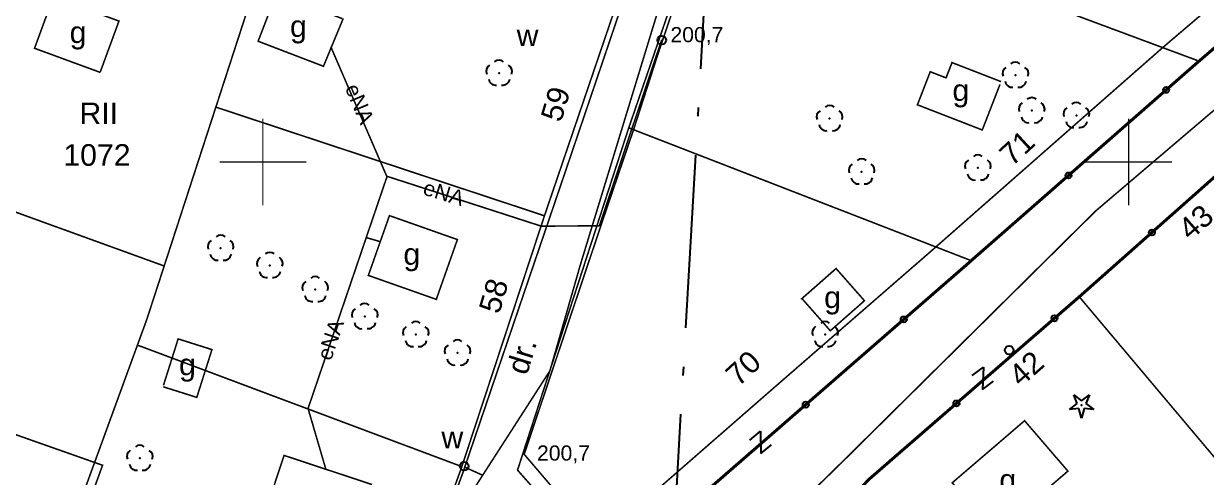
# Model space of a CAD drawing. Extents: x 7572697 to 7573818, y 5546684 to 5547005.
# Drawn here: x 7573186.2 to 7573254.5, y 5546831.8 to 5546858 of the extents above; entities that cross this region are included whole.
import ezdxf
from ezdxf.enums import TextEntityAlignment as Align

# ---------------------------------------------------------------- set-up
doc = ezdxf.new("R2010")
doc.units = 0
doc.header["$MEASUREMENT"] = 0
for name, pattern in [('1', [2, 1, -1]), ('15', [3, 2, -0.45, 0.1, -0.45]), ('2', [1, 0.5, -0.5]), ('901', [0])]:
    doc.linetypes.add(name, pattern=pattern)
doc.styles.add('STYL_ARIAL', font='Arial', dxfattribs={"oblique": 0.1})

# ---------------------------------------------------------------- blocks, each defined once
blk = doc.blocks.new('922')
at = {"color": 0}
for centre, radius, start, end in [((0, 0.35), 0.4, 50.114, 129.886), ((-0.35, 0.1), 0.4, 119.84816, 203.51949), ((0.35, 0.1), 0.4, 336.88451, 60.15184), ((-0.2, -0.3), 0.4, 187.477, 278.47884), ((0.2, -0.275), 0.425, 262.64593, 349.62892)]:
    blk.add_arc(centre, radius, start, end, dxfattribs=at)
blk.add_point((0, 0), dxfattribs=at)
blk = doc.blocks.new('921')
at = {"color": 0}
for p, q in [((-0.7, -0.25), (-0.25, 0.1)), ((-0.25, 0.1), (-0.45, 0.6)), ((-0.45, 0.6), (0, 0.25)), ((0, 0.25), (0.45, 0.6)), ((0.45, 0.6), (0.25, 0.1)), ((0.25, 0.1), (0.7, -0.25)), ((-0.15, -0.2), (-0.7, -0.25)), ((0, -0.75), (-0.15, -0.2)), ((0.15, -0.2), (0, -0.75)), ((0.7, -0.25), (0.15, -0.2))]:
    blk.add_line(p, q, dxfattribs=at)
blk.add_point((0, 0), dxfattribs=at)
blk = doc.blocks.new('510')
at = {"color": 0}
blk.add_circle((0, 0), 0.25, dxfattribs=at)
blk.add_circle((0, 0), 0.25, dxfattribs=at)
blk = doc.blocks.new('991')
at = {"color": 0}
for p, q in [((-0.4, 0.5), (0.4, 0.5)), ((0.4, 0.5), (-0.4, -0.5)), ((-0.4, -0.5), (0.4, -0.5))]:
    blk.add_line(p, q, dxfattribs=at)
blk = doc.blocks.new('202')
at = {"color": 0}
blk.add_circle((0, 0), 0.25, dxfattribs=at)
blk.add_circle((0, 0), 0.25, dxfattribs=at)

msp = doc.modelspace()

# ---------------------------------------------------------------- linework, layer by layer
at = {"color": 5, "const_width": 0.09}
for points in [[(7573235.9555, 5546901.1965), (7573232.7805, 5546892.1345), (7573222.8586, 5546858.8763), (7573218.3607, 5546844.1522), (7573216.5747, 5546837.9345), (7573209.1002, 5546826.3193)], [(7573211.6204, 5546832.3848), (7573212.6923, 5546831.9012)]]:
    msp.add_lwpolyline(points, dxfattribs=at)
at = {"color": 0, "linetype": '1', "const_width": 0.09}
msp.add_lwpolyline([(7573235.0641, 5546901.4913), (7573232.9326, 5546895.2368), (7573231.1962, 5546890.0509), (7573226.2717, 5546875.3235), (7573221.3306, 5546860.8343), (7573217.3618, 5546849.1364), (7573214.7094, 5546841.3444), (7573211.5542, 5546832.0674), (7573209.5698, 5546826.6103)], dxfattribs=at)
at = {"color": 0, "linetype": '2', "const_width": 0.09}
for points in [[(7573220.6228, 5546826.6235), (7573215.0897, 5546833.1124), (7573219.6042, 5546846.5731), (7573221.4066, 5546851.8681), (7573222.885, 5546856.452), (7573228.5802, 5546873.2035), (7573230.7762, 5546880.0132), (7573232.3637, 5546884.3292), (7573235.0261, 5546891.8566), (7573238.1416, 5546900.6904)], [(7573223.3878, 5546856.4986), (7573223.3868, 5546856.5001), (7573223.3858, 5546856.5015), (7573223.3849, 5546856.503), (7573223.384, 5546856.5045), (7573223.3832, 5546856.5061), (7573223.3825, 5546856.5077), (7573223.3818, 5546856.5093), (7573223.3812, 5546856.5109), (7573223.3806, 5546856.5125), (7573223.3801, 5546856.5142), (7573223.3796, 5546856.5159), (7573223.3792, 5546856.5176), (7573223.3789, 5546856.5193), (7573223.3786, 5546856.521), (7573223.3784, 5546856.5228), (7573223.3782, 5546856.5245), (7573223.3781, 5546856.5262), (7573223.3781, 5546856.528), (7573223.3781, 5546856.5297), (7573223.3782, 5546856.5315), (7573223.3783, 5546856.5332), (7573223.3786, 5546856.5349), (7573223.3788, 5546856.5367), (7573223.3791, 5546856.5384), (7573223.3795, 5546856.5401), (7573223.38, 5546856.5418), (7573223.3805, 5546856.5434), (7573223.381, 5546856.5451), (7573223.3817, 5546856.5467), (7573223.3823, 5546856.5483), (7573223.3831, 5546856.5499), (7573223.3839, 5546856.5515), (7573223.3847, 5546856.553), (7573223.3856, 5546856.5545), (7573223.3865, 5546856.556), (7573223.3875, 5546856.5574), (7573223.3886, 5546856.5588), (7573223.3897, 5546856.5602), (7573223.3908, 5546856.5615), (7573223.392, 5546856.5628), (7573223.3932, 5546856.564), (7573223.3945, 5546856.5652), (7573223.3958, 5546856.5664), (7573223.3972, 5546856.5675), (7573223.3986, 5546856.5685), (7573223.4, 5546856.5695), (7573223.4014, 5546856.5705), (7573223.4029, 5546856.5714), (7573223.4045, 5546856.5722), (7573223.406, 5546856.573), (7573223.4076, 5546856.5738), (7573223.4092, 5546856.5745), (7573223.4108, 5546856.5751), (7573223.4125, 5546856.5757), (7573223.4141, 5546856.5762), (7573223.4158, 5546856.5766), (7573223.4175, 5546856.577), (7573223.4192, 5546856.5774), (7573223.4209, 5546856.5777), (7573223.4227, 5546856.5779), (7573223.4244, 5546856.578), (7573223.4262, 5546856.5781), (7573223.4279, 5546856.5782), (7573223.4296, 5546856.5782), (7573223.4314, 5546856.5781), (7573223.4331, 5546856.5779), (7573223.4349, 5546856.5777), (7573223.4366, 5546856.5775), (7573223.4383, 5546856.5771), (7573223.44, 5546856.5767), (7573223.4417, 5546856.5763), (7573223.4434, 5546856.5758), (7573223.445, 5546856.5752), (7573223.4466, 5546856.5746), (7573223.4483, 5546856.5739), (7573223.4498, 5546856.5732), (7573223.4514, 5546856.5724), (7573223.4529, 5546856.5716), (7573223.4544, 5546856.5707), (7573223.4559, 5546856.5697), (7573223.4573, 5546856.5687), (7573223.4587, 5546856.5677), (7573223.4601, 5546856.5666), (7573223.4614, 5546856.5655), (7573223.4627, 5546856.5643), (7573223.4639, 5546856.563), (7573223.4651, 5546856.5618), (7573223.4663, 5546856.5605), (7573223.4674, 5546856.5591), (7573223.4684, 5546856.5577), (7573223.4694, 5546856.5563), (7573223.4704, 5546856.5548), (7573223.4713, 5546856.5533), (7573223.4722, 5546856.5518), (7573223.4729, 5546856.5503), (7573223.4737, 5546856.5487), (7573223.4744, 5546856.5471), (7573223.475, 5546856.5455), (7573223.4756, 5546856.5438), (7573223.4761, 5546856.5421), (7573223.4766, 5546856.5405), (7573223.477, 5546856.5388), (7573223.4773, 5546856.537), (7573223.4776, 5546856.5353), (7573223.4778, 5546856.5336), (7573223.478, 5546856.5319), (7573223.4781, 5546856.5301), (7573223.4781, 5546856.5284), (7573223.4781, 5546856.5266), (7573223.478, 5546856.5249), (7573223.4778, 5546856.5231), (7573223.4776, 5546856.5214), (7573223.4774, 5546856.5197), (7573223.477, 5546856.518), (7573223.4767, 5546856.5163), (7573223.4762, 5546856.5146), (7573223.4757, 5546856.5129), (7573223.4751, 5546856.5113), (7573223.4745, 5546856.5096), (7573223.4738, 5546856.508), (7573223.4731, 5546856.5064), (7573223.4723, 5546856.5049), (7573223.4715, 5546856.5033), (7573223.4706, 5546856.5018), (7573223.4697, 5546856.5004), (7573223.4687, 5546856.4989), (7573223.4676, 5546856.4975), (7573223.4665, 5546856.4962), (7573223.4654, 5546856.4949), (7573223.4642, 5546856.4936), (7573223.463, 5546856.4923), (7573223.4617, 5546856.4911), (7573223.4604, 5546856.49), (7573223.459, 5546856.4889), (7573223.4576, 5546856.4878), (7573223.4562, 5546856.4868), (7573223.4548, 5546856.4859), (7573223.4533, 5546856.485), (7573223.4517, 5546856.4841), (7573223.4502, 5546856.4833), (7573223.4486, 5546856.4826), (7573223.447, 5546856.4819), (7573223.4454, 5546856.4813), (7573223.4437, 5546856.4807), (7573223.4421, 5546856.4802), (7573223.4404, 5546856.4797), (7573223.4387, 5546856.4793), (7573223.437, 5546856.479), (7573223.4352, 5546856.4787), (7573223.4335, 5546856.4785), (7573223.4318, 5546856.4783), (7573223.43, 5546856.4782), (7573223.4283, 5546856.4782), (7573223.4265, 5546856.4782), (7573223.4248, 5546856.4783), (7573223.4231, 5546856.4784), (7573223.4213, 5546856.4786), (7573223.4196, 5546856.4789), (7573223.4179, 5546856.4792), (7573223.4162, 5546856.4796), (7573223.4145, 5546856.4801), (7573223.4128, 5546856.4806), (7573223.4112, 5546856.4811), (7573223.4095, 5546856.4817), (7573223.4079, 5546856.4824), (7573223.4063, 5546856.4832), (7573223.4048, 5546856.4839), (7573223.4033, 5546856.4848), (7573223.4018, 5546856.4857), (7573223.4003, 5546856.4866), (7573223.3989, 5546856.4876), (7573223.3975, 5546856.4887), (7573223.3961, 5546856.4898), (7573223.3948, 5546856.4909), (7573223.3935, 5546856.4921), (7573223.3923, 5546856.4933), (7573223.3911, 5546856.4946), (7573223.3899, 5546856.4959), (7573223.3878, 5546856.4986)]]:
    msp.add_lwpolyline(points, dxfattribs=at)
at = {"linetype": '15', "ltscale": 5}
msp.add_lwpolyline([(7573108.622, 5546899.293), (7573226.703, 5546880.3512), (7573221.1744, 5546784.0016), (7573305.1608, 5546712.2674)], dxfattribs=at)
at = {"color": 0}
for points, const_width in [([(7573211.0978, 5546819.4864), (7573219.366, 5546828.0192), (7573221.5489, 5546830.0036), (7573229.3541, 5546836.8166), (7573238.813, 5546845.0452), (7573251.976, 5546856.6207), (7573267.9436, 5546870.2204), (7573288.6341, 5546888.1724)], 0.09), ([(7573294.746, 5546886.9156), (7573282.8397, 5546876.5307), (7573268.5522, 5546864.5318), (7573254.2647, 5546852.4271), (7573248.0999, 5546847.1751), (7573233.7462, 5546832.9537), (7573226.6157, 5546825.9555), (7573220.2656, 5546820.1346), (7573212.0636, 5546812.4617), (7573209.087, 5546809.6571)], 0.09), ([(7573116.3247, 5546877.9197), (7573135.1101, 5546871.5697), (7573133.0596, 5546865.5504), (7573154.2924, 5546858.0759), (7573152.3609, 5546852.48), (7573171.2787, 5546846.13), (7573169.2943, 5546840.0446), (7573190.7388, 5546832.4775), (7573188.8867, 5546827.3843), (7573211.0455, 5546819.5129)], 0.09), ([(7573190.6037, 5546855.1784), (7573186.8112, 5546856.5717), (7573187.8995, 5546859.534), (7573191.6868, 5546858.1426), (7573190.6017, 5546855.189)], 0.09), ([(7573204.6408, 5546858.2984), (7573203.4972, 5546855.5314), (7573199.724, 5546856.9788), (7573200.7844, 5546859.7429), (7573204.5816, 5546858.2863)], 0.09), ([(7573241.5456, 5546851.8511), (7573237.7996, 5546853.3061), (7573238.5414, 5546855.2159), (7573239.4523, 5546854.8621), (7573239.7956, 5546855.746), (7573242.6326, 5546854.6441)], 0.09), ([(7573239.6595, 5546852.5847), (7573237.7995, 5546853.3061), (7573238.5452, 5546855.2289), (7573239.4721, 5546854.8694), (7573239.8063, 5546855.7312)], 0.065), ([(7573237.7996, 5546853.3061), (7573241.5455, 5546851.8512), (7573242.5692, 5546854.4868)], 0.09), ([(7573210.0271, 5546842.102), (7573211.2317, 5546845.5185), (7573207.3076, 5546846.9022), (7573206.0894, 5546843.4472), (7573210.0654, 5546842.0453)], 0.09), ([(7573231.15, 5546842.09), (7573232.77, 5546840.25), (7573234.7383, 5546841.9831), (7573233.0909, 5546843.8543), (7573231.0639, 5546842.0696)], 0.065), ([(7573231.15, 5546842.09), (7573232.77, 5546840.25), (7573234.7406, 5546841.985), (7573233.1038, 5546843.8441), (7573231.1271, 5546842.1038), (7573231.1208, 5546842.111)], 0.09), ([(7573194.2422, 5546837.0132), (7573196.1819, 5546836.3993), (7573197.0562, 5546839.1617), (7573195.1051, 5546839.7792), (7573194.2559, 5546837.0961)], 0.09), ([(7573242.784, 5546828.001), (7573245.828, 5546830.614), (7573245.3555, 5546831.1644), (7573246.4907, 5546832.1388), (7573243.99, 5546835.052), (7573239.8108, 5546831.4645), (7573242.784, 5546828.001)], 0.09), ([(7573204.8722, 5546827.1949), (7573206.2584, 5546831.3786), (7573201.2227, 5546833.0471), (7573200.1928, 5546829.9388)], 0.09), ([(7573215.0934, 5546833.2141), (7573215.0924, 5546833.2156), (7573215.0914, 5546833.217), (7573215.0905, 5546833.2185), (7573215.0897, 5546833.22), (7573215.0889, 5546833.2216), (7573215.0881, 5546833.2232), (7573215.0874, 5546833.2248), (7573215.0868, 5546833.2264), (7573215.0862, 5546833.2281), (7573215.0857, 5546833.2297), (7573215.0853, 5546833.2314), (7573215.0849, 5546833.2331), (7573215.0845, 5546833.2348), (7573215.0842, 5546833.2365), (7573215.084, 5546833.2383), (7573215.0839, 5546833.24), (7573215.0838, 5546833.2418), (7573215.0837, 5546833.2435), (7573215.0838, 5546833.2452), (7573215.0838, 5546833.247), (7573215.084, 5546833.2487), (7573215.0842, 5546833.2505), (7573215.0845, 5546833.2522), (7573215.0848, 5546833.2539), (7573215.0852, 5546833.2556), (7573215.0856, 5546833.2573), (7573215.0861, 5546833.259), (7573215.0867, 5546833.2606), (7573215.0873, 5546833.2622), (7573215.088, 5546833.2639), (7573215.0887, 5546833.2654), (7573215.0895, 5546833.267), (7573215.0903, 5546833.2685), (7573215.0912, 5546833.27), (7573215.0922, 5546833.2715), (7573215.0932, 5546833.2729), (7573215.0942, 5546833.2743), (7573215.0953, 5546833.2757), (7573215.0964, 5546833.277), (7573215.0976, 5546833.2783), (7573215.0989, 5546833.2795), (7573215.1001, 5546833.2807), (7573215.1014, 5546833.2819), (7573215.1028, 5546833.283), (7573215.1042, 5546833.284), (7573215.1056, 5546833.285), (7573215.1071, 5546833.286), (7573215.1086, 5546833.2869), (7573215.1101, 5546833.2877), (7573215.1116, 5546833.2885), (7573215.1132, 5546833.2893), (7573215.1148, 5546833.29), (7573215.1165, 5546833.2906), (7573215.1181, 5546833.2912), (7573215.1198, 5546833.2917), (7573215.1215, 5546833.2922), (7573215.1231, 5546833.2926), (7573215.1249, 5546833.2929), (7573215.1266, 5546833.2932), (7573215.1283, 5546833.2934), (7573215.1301, 5546833.2936), (7573215.1318, 5546833.2937), (7573215.1335, 5546833.2937), (7573215.1353, 5546833.2937), (7573215.137, 5546833.2936), (7573215.1388, 5546833.2934), (7573215.1405, 5546833.2932), (7573215.1422, 5546833.293), (7573215.1439, 5546833.2926), (7573215.1456, 5546833.2923), (7573215.1473, 5546833.2918), (7573215.149, 5546833.2913), (7573215.1507, 5546833.2907), (7573215.1523, 5546833.2901), (7573215.1539, 5546833.2894), (7573215.1555, 5546833.2887), (7573215.157, 5546833.2879), (7573215.1586, 5546833.2871), (7573215.1601, 5546833.2862), (7573215.1615, 5546833.2852), (7573215.163, 5546833.2843), (7573215.1644, 5546833.2832), (7573215.1657, 5546833.2821), (7573215.167, 5546833.281), (7573215.1683, 5546833.2798), (7573215.1696, 5546833.2786), (7573215.1708, 5546833.2773), (7573215.1719, 5546833.276), (7573215.173, 5546833.2746), (7573215.1741, 5546833.2732), (7573215.1751, 5546833.2718), (7573215.176, 5546833.2703), (7573215.1769, 5546833.2689), (7573215.1778, 5546833.2673), (7573215.1786, 5546833.2658), (7573215.1793, 5546833.2642), (7573215.18, 5546833.2626), (7573215.1807, 5546833.261), (7573215.1812, 5546833.2593), (7573215.1817, 5546833.2577), (7573215.1822, 5546833.256), (7573215.1826, 5546833.2543), (7573215.1829, 5546833.2526), (7573215.1832, 5546833.2508), (7573215.1834, 5546833.2491), (7573215.1836, 5546833.2474), (7573215.1837, 5546833.2456), (7573215.1837, 5546833.2439), (7573215.1837, 5546833.2421), (7573215.1836, 5546833.2404), (7573215.1835, 5546833.2387), (7573215.1833, 5546833.2369), (7573215.183, 5546833.2352), (7573215.1827, 5546833.2335), (7573215.1823, 5546833.2318), (7573215.1818, 5546833.2301), (7573215.1813, 5546833.2284), (7573215.1808, 5546833.2268), (7573215.1802, 5546833.2251), (7573215.1795, 5546833.2235), (7573215.1788, 5546833.2219), (7573215.178, 5546833.2204), (7573215.1771, 5546833.2189), (7573215.1762, 5546833.2174), (7573215.1753, 5546833.2159), (7573215.1743, 5546833.2145), (7573215.1733, 5546833.2131), (7573215.1722, 5546833.2117), (7573215.171, 5546833.2104), (7573215.1698, 5546833.2091), (7573215.1686, 5546833.2079), (7573215.1673, 5546833.2067), (7573215.166, 5546833.2055), (7573215.1647, 5546833.2044), (7573215.1633, 5546833.2034), (7573215.1619, 5546833.2023), (7573215.1604, 5546833.2014), (7573215.1589, 5546833.2005), (7573215.1574, 5546833.1996), (7573215.1558, 5546833.1988), (7573215.1542, 5546833.1981), (7573215.1526, 5546833.1974), (7573215.151, 5546833.1968), (7573215.1494, 5546833.1962), (7573215.1477, 5546833.1957), (7573215.146, 5546833.1952), (7573215.1443, 5546833.1948), (7573215.1426, 5546833.1945), (7573215.1409, 5546833.1942), (7573215.1392, 5546833.194), (7573215.1374, 5546833.1938), (7573215.1357, 5546833.1937), (7573215.1339, 5546833.1937), (7573215.1322, 5546833.1937), (7573215.1304, 5546833.1938), (7573215.1287, 5546833.1939), (7573215.127, 5546833.1942), (7573215.1252, 5546833.1944), (7573215.1235, 5546833.1947), (7573215.1218, 5546833.1951), (7573215.1201, 5546833.1956), (7573215.1185, 5546833.1961), (7573215.1168, 5546833.1966), (7573215.1152, 5546833.1973), (7573215.1136, 5546833.1979), (7573215.112, 5546833.1987), (7573215.1104, 5546833.1995), (7573215.1089, 5546833.2003), (7573215.1074, 5546833.2012), (7573215.1059, 5546833.2021), (7573215.1045, 5546833.2031), (7573215.1031, 5546833.2042), (7573215.1017, 5546833.2053), (7573215.1004, 5546833.2064), (7573215.0991, 5546833.2076), (7573215.0979, 5546833.2088), (7573215.0967, 5546833.2101), (7573215.0956, 5546833.2114), (7573215.0934, 5546833.2141)], 0.065)]:
    msp.add_lwpolyline(points, dxfattribs=dict(at, const_width=const_width))
at = {"color": 3, "const_width": 0.09}
for points in [[(7573206.9, 5546881.62), (7573203.81, 5546872.78), (7573201.96, 5546867.42), (7573199.18, 5546859.01), (7573193.3, 5546840.92)], [(7573211.4712, 5546832.3467), (7573216.2668, 5546846.9121), (7573221.04, 5546860.93), (7573225.98, 5546875.47)], [(7573226.01, 5546866.2), (7573221.126, 5546851.966), (7573214.696, 5546832.17)], [(7573225.9969, 5546866.1143), (7573244.9147, 5546859.2351), (7573253.9768, 5546855.8616)], [(7573197.2977, 5546853.1661), (7573216.27, 5546846.89)], [(7573221.1682, 5546851.959), (7573240.9459, 5546844.286)], [(7573174.95, 5546851.01), (7573194.2987, 5546843.9925)], [(7573250.272, 5546814.267), (7573261.893, 5546824.688), (7573247.147, 5546842.212)], [(7573193.3, 5546840.92), (7573174.1978, 5546788.5577)], [(7573192.9773, 5546839.3384), (7573192.7516, 5546839.41)], [(7573211.49, 5546832.4), (7573192.9773, 5546839.3384)], [(7573211.49, 5546832.4), (7573206.698, 5546819.123), (7573187.4331, 5546824.7657)], [(7573214.6859, 5546832.221), (7573220.0442, 5546826.14)]]:
    msp.add_lwpolyline(points, dxfattribs=at)
at = {"color": 3, "linetype": '901', "const_width": 0.175}
for points in [[(7573224.226, 5546820.096), (7573234.992, 5546831.657), (7573247.147, 5546842.212), (7573257.8, 5546851.654), (7573280.732, 5546871.932), (7573291.612, 5546881.64)], [(7573253.836, 5546855.63), (7573276.7971, 5546875.4599)], [(7573240.885, 5546844.282), (7573253.836, 5546855.63)], [(7573208.7199, 5546816.2851), (7573240.8866, 5546844.278)]]:
    msp.add_lwpolyline(points, dxfattribs=at)
at = {"color": 1}
for points, const_width in [([(7573223.0339, 5546857.0705), (7573219.4289, 5546846.3019)], 0.09), ([(7573207.1588, 5546849.1596), (7573203.9177, 5546856.6672)], 0.09), ([(7573200, 5546847.5), (7573200, 5546852.5)], 0.065), ([(7573200, 5546847.5), (7573200, 5546852.5)], 0.065), ([(7573200, 5546847.5), (7573200, 5546852.5)], 0.065), ([(7573250, 5546847.5), (7573250, 5546852.5)], 0.065), ([(7573250, 5546847.5), (7573250, 5546852.5)], 0.065), ([(7573250, 5546847.5), (7573250, 5546852.5)], 0.065), ([(7573197.5, 5546850), (7573202.5, 5546850)], 0.065), ([(7573197.5, 5546850), (7573202.5, 5546850)], 0.065), ([(7573197.5, 5546850), (7573202.5, 5546850)], 0.065), ([(7573247.5, 5546850), (7573252.5, 5546850)], 0.065), ([(7573247.5, 5546850), (7573252.5, 5546850)], 0.065), ([(7573247.5, 5546850), (7573252.5, 5546850)], 0.065), ([(7573203.6333, 5546832.2527), (7573202.608, 5546835.7584), (7573207.1721, 5546849.1728), (7573216.0687, 5546846.2955), (7573219.4257, 5546846.312)], 0.09), ([(7573205.9682, 5546845.634), (7573206.762, 5546845.4025)], 0.09)]:
    msp.add_lwpolyline(points, dxfattribs=dict(at, const_width=const_width))
at = {"color": 0}
for centre in [(7573252.1668, 5546854.1674), (7573246.5259, 5546849.2247), (7573251.341, 5546845.9292), (7573237.0081, 5546840.9027), (7573245.7156, 5546840.969), (7573231.3504, 5546835.9792), (7573240.0527, 5546836.0515)]:
    msp.add_circle(centre, 0.175, dxfattribs=at)

# ---------------------------------------------------------------- block references
for name, p in [('510', (7573223.03, 5546857.04, 381)), ('922', (7573213.64, 5546855.14)), ('922', (7573243.46, 5546855.02, 200.72)), ('922', (7573244.4, 5546852.97)), ('922', (7573246.98, 5546852.69)), ('922', (7573232.73, 5546852.51, 200.73)), ('922', (7573234.58, 5546849.43, 200.77)), ('922', (7573241.29, 5546849.66)), ('922', (7573197.56, 5546845.02)), ('922', (7573200.4, 5546844.03)), ('922', (7573203.02, 5546842.64)), ('922', (7573205.88, 5546841.07)), ('922', (7573208.83, 5546840.03)), ('922', (7573232.47, 5546840.04, 200.81)), ('922', (7573211.24, 5546838.97)), ('510', (7573243.1, 5546839.13)), ('921', (7573247.28, 5546835.95)), ('202', (7573211.62, 5546832.43, 200.79))]:
    msp.add_blockref(name, p, dxfattribs=at)
for p, rotation in [((7573241.58, 5546837.5, 200.09), 36.15937), ((7573228.75, 5546833.8, 200.09), 39.09291)]:
    msp.add_blockref('991', p, dxfattribs=dict(at, rotation=rotation))
at = {"color": 3}
msp.add_blockref('922', (7573192.89, 5546832.89), dxfattribs=at)

# ---------------------------------------------------------------- texts
at = {"color": 0, "style": 'STYL_ARIAL'}
for s, height, p in [('g', 1.25, (7573201.5662, 5546858.4711)), ('g', 1.25, (7573188.8398, 5546858.1206)), ('w', 1.25, (7573214.6549, 5546857.9446)), ('200,7', 0.875, (7573223.5366, 5546857.7977)), ('g', 1.25, (7573239.8216, 5546854.7746)), ('RII', 1.25, (7573189.4042, 5546853.4376)), ('1072', 1.25, (7573188.4715, 5546851.0299)), ('g', 1.25, (7573208.1147, 5546845.3081)), ('g', 1.25, (7573232.4133, 5546842.8087)), ('g', 1.25, (7573195.1577, 5546838.9262)), ('w', 1.25, (7573210.3101, 5546834.7049)), ('200,7', 0.875, (7573215.8304, 5546833.6223)), ('g', 1.25, (7573242.5336, 5546832.2585))]:
    msp.add_text(s, height=height, dxfattribs=at).set_placement(p, align=Align.TOP_LEFT)
for s, height, rotation, p in [('eNA', 0.875, 292.751, (7573205.5339, 5546854.6246)), ('eNA', 0.875, 343.0725, (7573209.4367, 5546848.9767)), ('eNA', 0.875, 71.0296, (7573203.0967, 5546838.753)), ('dr.', 1.25, 72.8241, (7573214.0489, 5546838.0009))]:
    msp.add_text(s, height=height, rotation=rotation, dxfattribs=at).set_placement(p, align=Align.TOP_LEFT)
at = {"color": 3, "style": 'STYL_ARIAL'}
for s, rotation, p in [('59', 73.3008, (7573216.0174, 5546852.602)), ('71', 42.7094, (7573242.4149, 5546850.6241)), ('43', 41.1859, (7573252.733, 5546846.3645)), ('58', 73.4127, (7573212.4457, 5546841.5166)), ('70', 42.6467, (7573226.6057, 5546837.8973)), ('42', 41.4237, (7573242.9444, 5546837.8988))]:
    msp.add_text(s, height=1.25, rotation=rotation, dxfattribs=at).set_placement(p, align=Align.TOP_LEFT)

doc.saveas('drawing.dxf')
